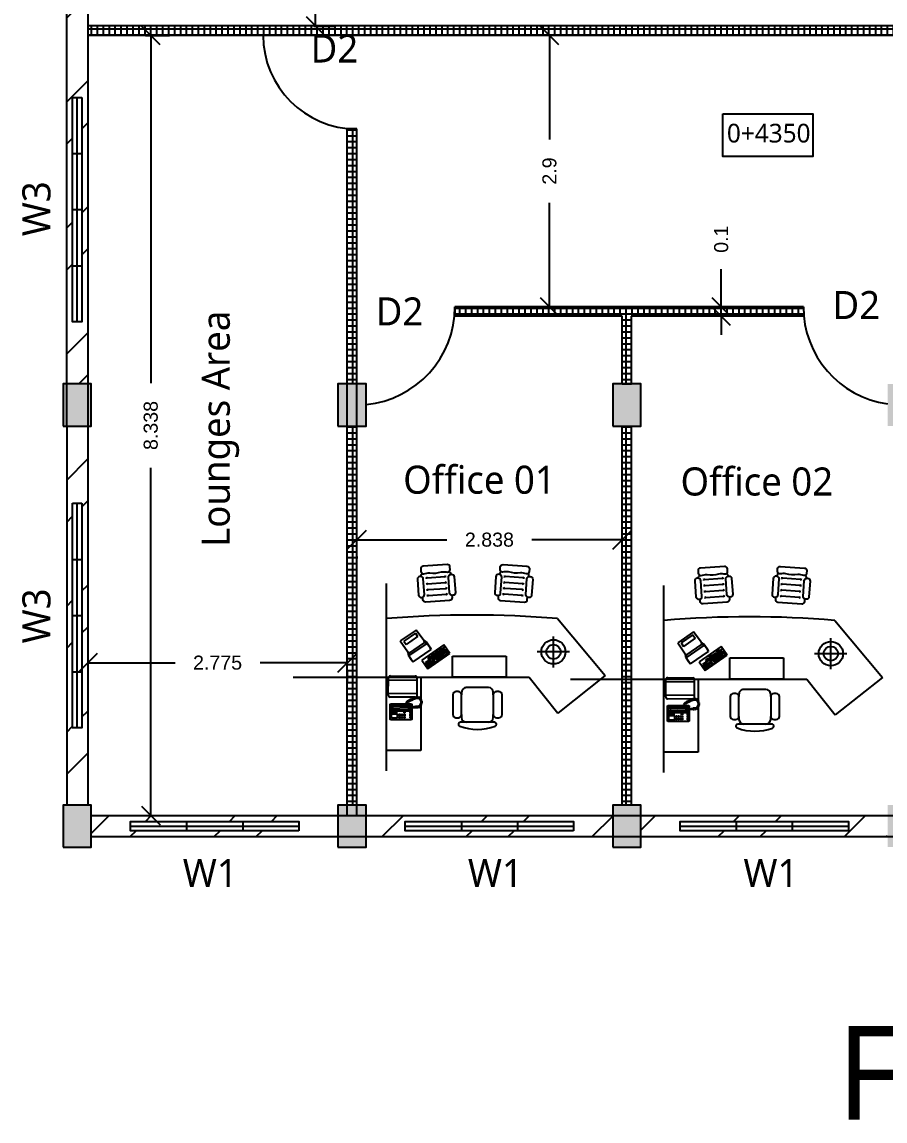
# Model space of a CAD drawing. Header units: millimetres. Extents: x 11907.4 to 11974.8, y 5906.7 to 5924.8.
# Drawn here: x 11907.41 to 11916.64, y 5906.72 to 5918.46 of the extents above; entities that cross this region are included whole.
import ezdxf

# ---------------------------------------------------------------- set-up
doc = ezdxf.new("R2010")
doc.units = ezdxf.units.MM
doc.header["$PDMODE"] = 2
for name, color, linetype in [('Column', 240, 'Continuous'), ('Column hatch', 1, 'Continuous'), ('Doors', 90, 'Continuous'), ('Window', 50, 'Continuous')]:
    doc.layers.add(name, color=color, linetype=linetype)
doc.styles.add('Annotative', font='arial.ttf')
doc.styles.get("Standard").update_dxf_attribs({"font": 'arial.ttf'})
doc.dimstyles.new('Dim 2', dxfattribs={"dimtxt": 0.15, "dimasz": 0.2, "dimexe": 0.2, "dimexo": 0.2, "dimgap": 0.2, "dimtad": 0, "dimdec": 3, "dimdsep": 46, "dimtxsty": 'Annotative', "dimblk": 'OBLIQUE', "dimcen": 1, "dimadec": 0, "dimazin": 0, "dimtfac": 1, "dimtdec": 3, "dimtmove": 0, "dimatfit": 3, "dimfxl": 1, "dimarcsym": 0})

# ---------------------------------------------------------------- blocks, each defined once
blk = doc.blocks.new('A$C171345A8')
for p, q in [((3772, 2304), (3772, 3804)), ((3772, 3804), (4472, 3804)), ((4472, 3804), (4472, 1105)), ((2248, 3226), (2384, 3226)), ((2384, 3226), (2841, 3226)), ((2841, 3226), (2937, 3226)), ((2937, 3226), (2962, 3226)), ((0, 2272), (970, 3040)), ((1551, 2304), (970, 3040)), ((2110, 3068), (2110, 2664)), ((2224, 3132), (2174, 3132)), ((2288, 3130), (2288, 3068)), ((2288, 2664), (2288, 3068)), ((2937, 3068), (2937, 3130)), ((2937, 3068), (2937, 2664)), ((3052, 3132), (3002, 3132)), ((3116, 2664), (3116, 3068)), ((2174, 2599), (2224, 2599)), ((2288, 2664), (2288, 2613)), ((2384, 2517), (2841, 2517)), ((2937, 2613), (2937, 2664)), ((3002, 2599), (3052, 2599)), ((3844, 2674), (3844, 2321)), ((4437, 2670), (4434, 2317)), ((973, 1105), (0, 2272)), ((4472, 2304), (1551, 2304)), ((2023, 2304), (3125, 2304)), ((2023, 1870), (2023, 2304)), ((3125, 2304), (3125, 1870)), ((1055, 2105), (1055, 1471)), ((3125, 1870), (2023, 1870)), ((1391, 1781), (731, 1781)), ((1592, 716), (1589, 667)), ((3730, 716), (3733, 667)), ((1697, 512), (2060, 487)), ((1706, 634), (2069, 608)), ((3616, 634), (3253, 608)), ((3625, 512), (3262, 487)), ((1680, 269), (2043, 243)), ((1689, 390), (2052, 365)), ((3634, 390), (3270, 365)), ((3642, 269), (3279, 243))]:
    blk.add_line(p, q)
at = {"linetype": 'ByBlock'}
for p, q in [((3954, 3169), (3961, 3175)), ((3954, 2933), (3954, 3169)), ((3961, 3175), (4395, 3175)), ((4395, 3175), (4401, 3169)), ((4401, 3169), (4401, 2854)), ((3829, 2925), (3827, 2905)), ((3847, 2927), (3829, 2925)), ((3857, 2909), (3847, 2927)), ((3861, 2927), (3857, 2909)), ((3876, 2926), (3861, 2927)), ((3883, 2919), (3876, 2926)), ((3933, 2928), (3903, 2920)), ((3965, 2936), (3933, 2928)), ((3947, 2920), (3967, 2925)), ((3992, 2936), (3965, 2936)), ((3967, 2925), (3992, 2927)), ((3995, 3137), (3976, 3137)), ((3976, 3137), (3976, 3106)), ((3976, 3106), (3995, 3106)), ((3995, 3093), (3976, 3093)), ((3976, 3093), (3976, 3062)), ((3976, 3062), (3995, 3062)), ((3995, 3049), (3976, 3049)), ((3976, 3049), (3976, 3018)), ((3976, 3018), (3995, 3018)), ((3980, 2980), (3995, 2996)), ((3980, 2936), (3980, 2980)), ((3980, 2889), (3980, 2926)), ((3983, 2971), (3989, 2983)), ((3983, 2971), (3983, 2936)), ((4024, 2955), (3983, 2971)), ((3983, 2926), (3983, 2895)), ((3989, 2983), (4002, 2986)), ((3992, 2927), (3992, 2936)), ((3995, 3106), (3995, 3137)), ((3995, 3062), (3995, 3093)), ((3995, 3018), (3995, 3049)), ((3995, 2996), (4376, 2996)), ((4002, 2986), (4030, 2958)), ((4002, 2986), (4086, 2986)), ((4030, 2958), (4024, 2955)), ((4024, 2911), (4024, 2955)), ((4200, 2958), (4030, 2958)), ((4086, 2986), (4102, 2980)), ((4096, 3122), (4096, 3140)), ((4096, 3140), (4115, 3140)), ((4115, 3122), (4096, 3122)), ((4096, 3109), (4115, 3109)), ((4096, 3090), (4096, 3109)), ((4115, 3090), (4096, 3090)), ((4096, 3059), (4096, 3078)), ((4096, 3078), (4115, 3078)), ((4115, 3059), (4096, 3059)), ((4096, 3015), (4096, 3040)), ((4096, 3040), (4115, 3040)), ((4115, 3015), (4096, 3015)), ((4102, 2980), (4118, 2971)), ((4115, 3140), (4115, 3122)), ((4115, 3109), (4115, 3090)), ((4115, 3078), (4115, 3059)), ((4115, 3040), (4115, 3015)), ((4118, 2971), (4140, 2967)), ((4131, 3122), (4131, 3140)), ((4131, 3140), (4149, 3140)), ((4149, 3122), (4131, 3122)), ((4131, 3109), (4149, 3109)), ((4131, 3090), (4131, 3109)), ((4149, 3090), (4131, 3090)), ((4131, 3078), (4149, 3078)), ((4131, 3059), (4131, 3078)), ((4149, 3059), (4131, 3059)), ((4140, 2967), (4200, 2967)), ((4149, 3140), (4149, 3122)), ((4149, 3109), (4149, 3090)), ((4149, 3078), (4149, 3059)), ((4165, 3122), (4165, 3140)), ((4165, 3140), (4184, 3140)), ((4184, 3122), (4165, 3122)), ((4165, 3090), (4165, 3109)), ((4165, 3109), (4184, 3109)), ((4184, 3090), (4165, 3090)), ((4165, 3059), (4165, 3078)), ((4165, 3078), (4184, 3078)), ((4184, 3059), (4165, 3059)), ((4184, 3140), (4184, 3122)), ((4184, 3109), (4184, 3090)), ((4184, 3078), (4184, 3059)), ((4200, 3122), (4200, 3140)), ((4200, 3140), (4219, 3140)), ((4219, 3122), (4200, 3122)), ((4200, 3109), (4219, 3109)), ((4200, 3090), (4200, 3109)), ((4219, 3090), (4200, 3090)), ((4200, 3059), (4200, 3078)), ((4200, 3078), (4219, 3078)), ((4219, 3059), (4200, 3059)), ((4231, 2967), (4200, 2967)), ((4200, 2958), (4341, 2958)), ((4219, 3140), (4219, 3122)), ((4219, 3109), (4219, 3090)), ((4219, 3078), (4219, 3059)), ((4253, 2971), (4231, 2967)), ((4269, 2980), (4253, 2971)), ((4256, 3052), (4256, 3144)), ((4256, 3144), (4373, 3144)), ((4373, 3052), (4256, 3052)), ((4272, 3043), (4263, 3043)), ((4263, 3043), (4263, 3018)), ((4263, 3018), (4272, 3018)), ((4285, 2986), (4269, 2980)), ((4272, 3018), (4272, 3043)), ((4291, 3043), (4282, 3043)), ((4282, 3043), (4282, 3018)), ((4282, 3018), (4291, 3018)), ((4370, 2986), (4285, 2986)), ((4291, 3018), (4291, 3043)), ((4300, 3043), (4300, 3018)), ((4310, 3043), (4300, 3043)), ((4300, 3018), (4310, 3018)), ((4310, 3018), (4310, 3043)), ((4329, 3043), (4319, 3043)), ((4319, 3043), (4319, 3018)), ((4319, 3018), (4329, 3018)), ((4329, 3018), (4329, 3043)), ((4348, 3043), (4338, 3043)), ((4338, 3043), (4338, 3018)), ((4338, 3018), (4348, 3018)), ((4370, 2986), (4341, 2958)), ((4341, 2958), (4348, 2955)), ((4348, 3018), (4348, 3043)), ((4348, 2955), (4388, 2971)), ((4348, 2911), (4348, 2955)), ((4366, 3043), (4357, 3043)), ((4357, 3043), (4357, 3018)), ((4357, 3018), (4366, 3018)), ((4366, 3018), (4366, 3043)), ((4382, 2983), (4370, 2986)), ((4373, 3144), (4373, 3052)), ((4376, 2996), (4392, 2983)), ((4388, 2971), (4382, 2983)), ((4388, 2971), (4388, 2895)), ((4392, 2983), (4392, 2889)), ((3764, 2813), (3744, 2806)), ((3744, 2806), (3747, 2794)), ((3747, 2828), (3746, 2817)), ((3746, 2817), (3764, 2813)), ((3751, 2857), (3747, 2844)), ((3747, 2844), (3764, 2836)), ((3764, 2836), (3747, 2828)), ((3747, 2794), (3764, 2793)), ((3772, 2855), (3751, 2857)), ((3764, 2793), (3752, 2778)), ((3752, 2778), (3757, 2768)), ((3757, 2768), (3776, 2770)), ((3767, 2883), (3759, 2871)), ((3759, 2871), (3772, 2855)), ((3776, 2770), (3759, 2757)), ((3759, 2757), (3768, 2746)), ((3784, 2880), (3767, 2883)), ((3768, 2746), (3785, 2754)), ((3770, 2803), (3773, 2841)), ((3786, 2766), (3770, 2803)), ((3785, 2904), (3773, 2895)), ((3773, 2895), (3784, 2880)), ((3773, 2841), (3791, 2875)), ((3785, 2754), (3778, 2736)), ((3778, 2736), (3785, 2728)), ((3803, 2895), (3785, 2904)), ((3785, 2728), (3803, 2737)), ((3813, 2738), (3786, 2766)), ((3791, 2875), (3822, 2899)), ((3803, 2737), (3797, 2718)), ((3797, 2718), (3810, 2713)), ((3813, 2923), (3799, 2915)), ((3799, 2915), (3803, 2895)), ((3810, 2713), (3827, 2729)), ((3827, 2905), (3813, 2923)), ((3861, 2729), (3813, 2738)), ((3822, 2899), (3862, 2902)), ((3827, 2729), (3826, 2709)), ((3826, 2709), (3839, 2706)), ((3839, 2706), (3848, 2723)), ((3848, 2723), (3854, 2703)), ((3854, 2703), (3870, 2706)), ((3921, 2750), (3861, 2729)), ((3862, 2902), (3876, 2900)), ((3870, 2724), (3883, 2710)), ((3870, 2706), (3870, 2724)), ((3876, 2900), (3885, 2911)), ((3887, 2921), (3883, 2919)), ((3883, 2710), (3897, 2715)), ((3884, 2714), (4397, 2710)), ((3885, 2911), (3901, 2911)), ((3903, 2920), (3887, 2921)), ((3897, 2735), (3904, 2717)), ((3897, 2715), (3897, 2735)), ((3901, 2911), (3917, 2913)), ((3904, 2717), (3923, 2722)), ((3917, 2913), (3947, 2920)), ((3958, 2771), (3921, 2750)), ((3923, 2722), (3921, 2741)), ((3921, 2741), (3940, 2730)), ((3940, 2730), (3950, 2737)), ((3945, 2755), (3962, 2745)), ((3950, 2737), (3945, 2755)), ((3954, 2854), (3954, 2922)), ((3961, 2848), (3954, 2854)), ((3963, 2769), (3958, 2771)), ((4395, 2848), (3961, 2848)), ((3962, 2745), (3975, 2752)), ((3964, 2773), (3963, 2769)), ((3990, 2787), (3964, 2773)), ((3969, 2769), (3984, 2758)), ((3975, 2752), (3969, 2769)), ((3998, 2873), (3980, 2889)), ((4024, 2911), (3983, 2895)), ((3983, 2895), (3989, 2882)), ((3984, 2758), (3998, 2764)), ((3989, 2882), (4002, 2879)), ((4025, 2807), (3990, 2787)), ((3990, 2781), (4005, 2768)), ((3998, 2764), (3990, 2781)), ((4376, 2873), (3998, 2873)), ((4002, 2879), (4030, 2908)), ((4002, 2879), (4086, 2879)), ((4005, 2768), (4015, 2773)), ((4015, 2773), (4010, 2792)), ((4010, 2792), (4028, 2781)), ((4030, 2908), (4024, 2911)), ((4044, 2818), (4025, 2807)), ((4028, 2781), (4038, 2787)), ((4200, 2908), (4030, 2908)), ((4038, 2787), (4033, 2803)), ((4033, 2803), (4049, 2793)), ((4050, 2811), (4044, 2818)), ((4049, 2793), (4056, 2795)), ((4054, 2821), (4050, 2817)), ((4050, 2817), (4050, 2811)), ((4060, 2829), (4054, 2821)), ((4056, 2795), (4058, 2802)), ((4058, 2802), (4059, 2814)), ((4059, 2814), (4071, 2823)), ((4065, 2836), (4060, 2829)), ((4068, 2848), (4065, 2836)), ((4071, 2823), (4075, 2830)), ((4075, 2830), (4077, 2848)), ((4086, 2879), (4102, 2886)), ((4102, 2886), (4118, 2895)), ((4118, 2895), (4140, 2898)), ((4140, 2898), (4200, 2898)), ((4200, 2908), (4341, 2908)), ((4231, 2898), (4200, 2898)), ((4253, 2895), (4231, 2898)), ((4269, 2886), (4253, 2895)), ((4285, 2879), (4269, 2886)), ((4370, 2879), (4285, 2879)), ((4341, 2908), (4348, 2911)), ((4370, 2879), (4341, 2908)), ((4348, 2911), (4388, 2895)), ((4382, 2882), (4370, 2879)), ((4392, 2889), (4376, 2873)), ((4388, 2895), (4382, 2882)), ((4401, 2854), (4395, 2848)), ((4436, 2629), (3852, 2634)), ((4435, 2357), (3850, 2362)), ((4394, 2277), (3884, 2281)), ((3631, 2132), (3178, 1819)), ((3537, 2045), (3480, 2006)), ((3533, 2012), (3551, 2024)), ((3551, 2024), (3537, 2045)), ((3619, 2098), (3548, 2048)), ((3548, 2048), (3609, 1959)), ((3561, 2036), (3594, 2058)), ((3570, 2016), (3621, 2051)), ((3594, 2058), (3583, 2073)), ((3588, 1997), (3635, 2030)), ((3601, 2085), (3624, 2053)), ((3681, 2008), (3619, 2098)), ((3624, 2053), (3639, 2063)), ((3624, 2053), (3651, 2014)), ((3754, 1953), (3631, 2132)), ((3651, 2014), (3665, 2024)), ((3178, 1819), (3301, 1641)), ((3209, 1819), (3236, 1837)), ((3273, 1727), (3209, 1819)), ((3236, 1837), (3248, 1820)), ((3248, 1820), (3263, 1830)), ((3250, 1848), (3426, 1969)), ((3263, 1830), (3250, 1848)), ((3272, 1810), (3260, 1828)), ((3263, 1804), (3272, 1810)), ((3276, 1786), (3263, 1804)), ((3538, 1910), (3273, 1727)), ((3277, 1866), (3290, 1848)), ((3278, 1814), (3451, 1933)), ((3282, 1790), (3466, 1917)), ((3285, 1766), (3488, 1906)), ((3290, 1848), (3415, 1935)), ((3301, 1641), (3754, 1953)), ((3466, 1842), (3394, 1793)), ((3415, 1935), (3402, 1953)), ((3410, 1769), (3482, 1818)), ((3426, 1969), (3439, 1951)), ((3439, 1951), (3460, 1966)), ((3444, 1950), (3456, 1932)), ((3447, 1983), (3474, 2002)), ((3460, 1966), (3447, 1983)), ((3456, 1932), (3465, 1939)), ((3465, 1939), (3475, 1924)), ((3482, 1818), (3466, 1842)), ((3546, 1898), (3471, 1846)), ((3471, 1846), (3488, 1822)), ((3474, 2002), (3538, 1910)), ((3475, 1924), (3487, 1932)), ((3480, 2006), (3494, 1985)), ((3487, 1932), (3500, 1914)), ((3488, 1822), (3562, 1874)), ((3494, 1985), (3512, 1998)), ((3500, 1914), (3494, 1910)), ((3494, 1910), (3506, 1892)), ((3512, 1998), (3525, 1980)), ((3574, 1992), (3517, 1952)), ((3517, 1952), (3544, 1914)), ((3525, 1980), (3545, 1994)), ((3545, 1994), (3533, 2012)), ((3544, 1914), (3600, 1953)), ((3562, 1874), (3546, 1898)), ((3609, 1941), (3552, 1902)), ((3552, 1902), (3568, 1878)), ((3926, 1991), (3559, 1738)), ((3568, 1878), (3625, 1917)), ((3600, 1953), (3574, 1992)), ((3597, 1977), (3648, 2012)), ((3609, 1959), (3681, 2008)), ((3625, 1917), (3609, 1941)), ((4015, 1868), (3643, 1611)), ((4016, 1816), (3691, 1591)), ((3967, 1944), (3926, 1991)), ((3962, 1945), (3926, 1991)), ((4015, 1868), (3962, 1945)), ((4033, 1849), (3967, 1944)), ((4016, 1816), (4015, 1868)), ((4037, 1786), (4016, 1816)), ((4037, 1786), (4033, 1849)), ((3270, 1782), (3276, 1786)), ((3284, 1761), (3270, 1782)), ((3278, 1757), (3284, 1761)), ((3288, 1742), (3278, 1757)), ((3302, 1729), (3281, 1715)), ((3281, 1715), (3297, 1691)), ((3297, 1691), (3318, 1705)), ((3318, 1705), (3302, 1729)), ((3385, 1787), (3314, 1737)), ((3314, 1737), (3330, 1713)), ((3330, 1713), (3401, 1763)), ((3401, 1763), (3385, 1787)), ((3394, 1793), (3410, 1769)), ((3559, 1738), (3586, 1686)), ((3589, 1688), (3559, 1738)), ((3586, 1686), (3654, 1588)), ((3643, 1611), (3589, 1688)), ((3691, 1591), (3643, 1611)), ((3654, 1588), (3713, 1553)), ((3712, 1562), (3691, 1591)), ((3836, 1471), (4074, 1636)), ((4191, 1562), (4037, 1786)), ((4122, 1567), (4074, 1636)), ((3713, 1553), (3869, 1339)), ((3883, 1403), (3836, 1471)), ((3869, 1339), (4191, 1562)), ((3883, 1403), (4122, 1567))]:
    blk.add_line(p, q, dxfattribs=at)
for points in [[(2188, 628), (2191, 673, 0.414214), (2140, 732), (1651, 766, 0.414214), (1592, 716)], [(3134, 628), (3131, 673, -0.414214), (3182, 732), (3672, 766, -0.414214), (3730, 716)], [(1559, 244), (1558, 226, 0.236068), (1577, 181)], [(3763, 244), (3764, 226, -0.236068), (3746, 181)], [(2147, 51, -0.414214), (2089, 0), (1599, 34, -0.414214), (1548, 93), (1552, 139, -0.414214), (1610, 189)], [(1610, 189, 0.055299), (1732, 166, -0.118462), (1976, 149, 0.055299), (2100, 155, -0.414214), (2150, 97), (2147, 51, -0.414214)], [(2132, 142, 0.236068), (2157, 184), (2158, 199)], [(3190, 142, -0.236068), (3166, 184), (3165, 199)], [(3712, 189, -0.055299), (3590, 166, 0.118462), (3347, 149, -0.055299), (3222, 155, 0.414214), (3172, 97), (3175, 51, 0.414214)], [(3175, 51, 0.414214), (3233, 0), (3723, 34, 0.414214), (3774, 93), (3770, 139, 0.414214), (3712, 189)]]:
    blk.add_lwpolyline(points, format="xyb")
for points in [[(1602, 293, -0.414214), (1543, 243), (1532, 243, -0.414214), (1482, 302), (1504, 623, -0.414214), (1562, 673), (1574, 673, -0.414214), (1624, 614)], [(2115, 257, 0.414214), (2166, 199), (2177, 198, 0.414214), (2235, 249), (2258, 570, 0.414214), (2207, 628), (2196, 629, 0.414214), (2138, 578)], [(3207, 257, -0.414214), (3156, 199), (3145, 198, -0.414214), (3087, 249), (3064, 570, -0.414214), (3115, 628), (3126, 629, -0.414214), (3184, 578)], [(3720, 293, 0.414214), (3779, 243), (3790, 243, 0.414214), (3841, 302), (3818, 623, 0.414214), (3760, 673), (3748, 673, 0.414214), (3698, 614)]]:
    blk.add_lwpolyline(points, format="xyb", close=True)
for radius in [248, 148]:
    blk.add_circle((1057, 1785), radius)
for centre, radius, start, end in [((2263, 3267), 42.7, 110.0456, 249.9544), ((2609, 2317), 1054, 69.6389, 110.0456), ((2384, 3130), 96.2, 90, 180), ((2841, 3130), 96.2, 0, 90), ((2962, 3267), 40.3, 270, 69.6389), ((2174, 3068), 64.2, 90, 180), ((2224, 3068), 64.2, 0, 90), ((3002, 3068), 64.2, 90, 180), ((3052, 3068), 64.2, 0, 90), ((3884, 2674), 40, 89.5491, 180), ((4397, 2670), 40, 359.603, 89.5491), ((2174, 2664), 64.2, 180, 270), ((2224, 2664), 64.2, 270, 0), ((2384, 2613), 96.2, 180, 270), ((2841, 2613), 96.2, 270, 0), ((3002, 2664), 64.2, 180, 270), ((3052, 2664), 64.2, 270, 0), ((3884, 2321), 40, 180, 269.5491), ((4394, 2317), 40, 269.5491, 359.603), ((2723, 21731), 20700, 265.151, 274.849), ((1696, 492), 20.7, 85.9751, 175.9751), ((1699, 533), 20.7, 175.9751, 265.9751), ((1704, 613), 20.7, 85.9751, 175.9751), ((1707, 654), 20.7, 175.9751, 265.9751), ((2062, 507), 20.7, 265.9751, 355.9751), ((2059, 466), 20.7, 355.9751, 85.9751), ((2070, 629), 20.7, 265.9751, 355.9751), ((2068, 588), 20.7, 355.9751, 85.9751), ((3252, 629), 20.7, 184.0249, 274.0249), ((3255, 588), 20.7, 94.0249, 184.0249), ((3260, 507), 20.7, 184.0249, 274.0249), ((3263, 466), 20.7, 94.0249, 184.0249), ((3615, 654), 20.7, 274.0249, 4.0249), ((3618, 613), 20.7, 4.0249, 94.0249), ((3623, 533), 20.7, 274.0249, 4.0249), ((3626, 492), 20.7, 4.0249, 94.0249), ((1679, 248), 20.7, 85.9751, 175.9751), ((1681, 289), 20.7, 175.9751, 265.9751), ((1687, 370), 20.7, 85.9751, 175.9751), ((1690, 411), 20.7, 175.9751, 265.9751), ((2045, 264), 20.7, 265.9751, 355.9751), ((2042, 223), 20.7, 355.9751, 85.9751), ((2053, 386), 20.7, 265.9751, 355.9751), ((2050, 344), 20.7, 355.9751, 85.9751), ((3269, 386), 20.7, 184.0249, 274.0249), ((3272, 344), 20.7, 94.0249, 184.0249), ((3277, 264), 20.7, 184.0249, 274.0249), ((3280, 223), 20.7, 94.0249, 184.0249), ((3632, 411), 20.7, 274.0249, 4.0249), ((3635, 370), 20.7, 4.0249, 94.0249), ((3641, 289), 20.7, 274.0249, 4.0249), ((3644, 248), 20.7, 4.0249, 94.0249)]:
    blk.add_arc(centre, radius, start, end)
blk.add_point((4472, 2304), dxfattribs=at)
blk = doc.blocks.new('_Oblique')
at = {"color": 0, "linetype": 'ByBlock', "lineweight": -2}
blk.add_line((-0.5, -0.5), (0.5, 0.5), dxfattribs=at)
blk = doc.blocks.new('*D49')
at = {"color": 0, "lineweight": -2, "transparency": 16777216}
for p, q in [((11908.732, 5918.32), (11908.988, 5918.32)), ((11908.788, 5918.32), (11908.788, 5914.605)), ((11908.788, 5909.983), (11908.788, 5913.698)), ((11908.732, 5909.983), (11908.988, 5909.983))]:
    blk.add_line(p, q, dxfattribs=at)
at = {"layer": 'Defpoints', "color": 0, "transparency": 16777216}
for p in [(11908.532, 5918.32), (11908.788, 5918.32), (11908.532, 5909.983)]:
    blk.add_point(p, dxfattribs=at)
at = {"color": 0, "lineweight": -2, "transparency": 16777216, "xscale": 0.2, "yscale": 0.2, "zscale": 0.2}
for p, rotation in [((11908.788, 5918.32), 90), ((11908.788, 5909.983), 270)]:
    blk.add_blockref('_Oblique', p, dxfattribs=dict(at, rotation=rotation))
at = {"color": 0, "transparency": 16777216, "insert": (11908.788, 5914.151), "char_height": 0.15, "attachment_point": 5, "rotation": 90, "style": 'Annotative'}
blk.add_mtext('8.338', dxfattribs=at)
blk = doc.blocks.new('*D50')
at = {"color": 0, "lineweight": -2, "transparency": 16777216}
for p, q in [((11908.114, 5911.616), (11909.047, 5911.616)), ((11910.889, 5911.616), (11909.956, 5911.616)), ((11908.114, 5911.538), (11908.114, 5911.416)), ((11910.889, 5911.538), (11910.889, 5911.416))]:
    blk.add_line(p, q, dxfattribs=at)
at = {"layer": 'Defpoints', "color": 0, "transparency": 16777216}
for p in [(11908.114, 5911.738), (11910.889, 5911.738), (11910.889, 5911.616)]:
    blk.add_point(p, dxfattribs=at)
at = {"color": 0, "lineweight": -2, "transparency": 16777216, "xscale": 0.2, "yscale": 0.2, "zscale": 0.2, "rotation": 180}
blk.add_blockref('_Oblique', (11908.114, 5911.616), dxfattribs=at)
at = {"color": 0, "lineweight": -2, "transparency": 16777216, "xscale": 0.2, "yscale": 0.2, "zscale": 0.2}
blk.add_blockref('_Oblique', (11910.889, 5911.616), dxfattribs=at)
at = {"color": 0, "transparency": 16777216, "insert": (11909.502, 5911.616), "char_height": 0.15, "attachment_point": 5, "style": 'Annotative'}
blk.add_mtext('2.775', dxfattribs=at)
blk = doc.blocks.new('*D51')
at = {"color": 0, "lineweight": -2, "transparency": 16777216}
for p, q in [((11913.154, 5918.32), (11912.85, 5918.32)), ((11913.05, 5918.32), (11913.05, 5917.208)), ((11913.05, 5915.42), (11913.05, 5916.532)), ((11913.154, 5915.42), (11912.85, 5915.42))]:
    blk.add_line(p, q, dxfattribs=at)
at = {"layer": 'Defpoints', "color": 0, "transparency": 16777216}
for p in [(11913.05, 5918.32), (11913.354, 5918.32), (11913.354, 5915.42)]:
    blk.add_point(p, dxfattribs=at)
at = {"color": 0, "lineweight": -2, "transparency": 16777216, "xscale": 0.2, "yscale": 0.2, "zscale": 0.2}
for p, rotation in [((11913.05, 5918.32), 90), ((11913.05, 5915.42), 270)]:
    blk.add_blockref('_Oblique', p, dxfattribs=dict(at, rotation=rotation))
at = {"color": 0, "transparency": 16777216, "insert": (11913.05, 5916.87), "char_height": 0.15, "attachment_point": 5, "rotation": 90, "style": 'Annotative'}
blk.add_mtext('2.9', dxfattribs=at)
blk = doc.blocks.new('*D52')
at = {"color": 0, "lineweight": -2, "transparency": 16777216}
for p, q in [((11910.531, 5923.758), (11910.75, 5923.758)), ((11910.55, 5923.758), (11910.55, 5921.542)), ((11910.55, 5918.42), (11910.55, 5920.636)), ((11910.531, 5918.42), (11910.75, 5918.42))]:
    blk.add_line(p, q, dxfattribs=at)
at = {"layer": 'Defpoints', "color": 0, "transparency": 16777216}
for p in [(11910.331, 5923.758), (11910.55, 5923.758), (11910.331, 5918.42)]:
    blk.add_point(p, dxfattribs=at)
at = {"color": 0, "lineweight": -2, "transparency": 16777216, "xscale": 0.2, "yscale": 0.2, "zscale": 0.2}
for p, rotation in [((11910.55, 5923.758), 90), ((11910.55, 5918.42), 270)]:
    blk.add_blockref('_Oblique', p, dxfattribs=dict(at, rotation=rotation))
at = {"color": 0, "transparency": 16777216, "insert": (11910.55, 5921.089), "char_height": 0.15, "attachment_point": 5, "rotation": 90, "style": 'Annotative'}
blk.add_mtext('5.338', dxfattribs=at)
blk = doc.blocks.new('*D56')
at = {"color": 0, "lineweight": -2, "transparency": 16777216}
for p, q in [((11910.989, 5912.93), (11911.953, 5912.93)), ((11913.827, 5912.93), (11912.862, 5912.93)), ((11910.989, 5912.75), (11910.989, 5912.73)), ((11913.827, 5912.75), (11913.827, 5912.73))]:
    blk.add_line(p, q, dxfattribs=at)
at = {"layer": 'Defpoints', "color": 0, "transparency": 16777216}
for p in [(11910.989, 5912.95), (11913.827, 5912.95), (11913.827, 5912.93)]:
    blk.add_point(p, dxfattribs=at)
at = {"color": 0, "lineweight": -2, "transparency": 16777216, "xscale": 0.2, "yscale": 0.2, "zscale": 0.2, "rotation": 180}
blk.add_blockref('_Oblique', (11910.989, 5912.93), dxfattribs=at)
at = {"color": 0, "lineweight": -2, "transparency": 16777216, "xscale": 0.2, "yscale": 0.2, "zscale": 0.2}
blk.add_blockref('_Oblique', (11913.827, 5912.93), dxfattribs=at)
at = {"color": 0, "transparency": 16777216, "insert": (11912.408, 5912.93), "char_height": 0.15, "attachment_point": 5, "style": 'Annotative'}
blk.add_mtext('2.838', dxfattribs=at)
blk = doc.blocks.new('*D57')
at = {"color": 0, "lineweight": -2, "transparency": 16777216}
for p, q in [((11914.886, 5915.42), (11914.886, 5915.82)), ((11914.687, 5915.42), (11914.686, 5915.42)), ((11914.886, 5915.32), (11914.886, 5915.42)), ((11914.687, 5915.32), (11914.686, 5915.32)), ((11914.886, 5915.32), (11914.886, 5915.12))]:
    blk.add_line(p, q, dxfattribs=at)
at = {"layer": 'Defpoints', "color": 0, "transparency": 16777216}
for p in [(11914.886, 5915.42), (11914.887, 5915.42), (11914.887, 5915.32)]:
    blk.add_point(p, dxfattribs=at)
at = {"color": 0, "lineweight": -2, "transparency": 16777216, "xscale": 0.2, "yscale": 0.2, "zscale": 0.2}
for p, rotation in [((11914.886, 5915.42), 270), ((11914.886, 5915.32), 90)]:
    blk.add_blockref('_Oblique', p, dxfattribs=dict(at, rotation=rotation))
at = {"color": 0, "transparency": 16777216, "insert": (11914.886, 5916.142), "char_height": 0.15, "attachment_point": 5, "rotation": 90, "style": 'Annotative'}
blk.add_mtext('0.1', dxfattribs=at)

msp = doc.modelspace()

# ---------------------------------------------------------------- hatches: boundary and pattern name
h = msp.add_hatch()
h.set_pattern_fill('NET', color=256, scale=0.02)
h.paths.add_polyline_path([(11927.4891, 5918.3252, -0.0250471), (11927.3891, 5918.3202), (11927.3891, 5916.3202), (11931.3891, 5916.3202), (11931.3891, 5916.4202), (11927.4891, 5916.4202)])
h.paths.add_polyline_path([(11928.4141, 5919.4202), (11925.7766, 5919.4202), (11925.7766, 5919.3202), (11928.4141, 5919.3202)])
h.paths.add_polyline_path([(11931.3516, 5919.4202), (11928.7141, 5919.4202), (11928.7141, 5919.3202), (11931.3516, 5919.3202)])
h.paths.add_polyline_path([(11925.4766, 5919.4202), (11923.8843, 5919.4202, -0.0238502), (11923.8891, 5919.3202), (11925.4766, 5919.3202)])
h.paths.add_polyline_path([(11928.4516, 5913.2389), (11927.1391, 5913.2389), (11927.1391, 5913.1389), (11928.4516, 5913.1389)])
h.paths.add_polyline_path([(11927.1391, 5913.2389), (11927.0391, 5913.2389), (11927.0391, 5913.1389), (11927.1391, 5913.1389)])
h.paths.add_polyline_path([(11927.1391, 5913.5144, -0.0334454), (11927.0391, 5913.5077), (11927.0391, 5913.2389), (11927.1391, 5913.2389)])
h.paths.add_polyline_path([(11928.4516, 5912.1702), (11927.1391, 5912.1702), (11927.1391, 5912.0702), (11928.4516, 5912.0702)])
h.paths.add_polyline_path([(11927.1391, 5912.1702), (11927.0391, 5912.1702), (11927.0391, 5912.0702), (11927.1391, 5912.0702)])
h.paths.add_polyline_path([(11927.1391, 5912.3956, -0.0334454), (11927.0391, 5912.3889), (11927.0391, 5912.1702), (11927.1391, 5912.1702)])
h.paths.add_polyline_path([(11927.1391, 5911.3269, -0.0334454), (11927.0391, 5911.3202), (11927.0391, 5911.1014), (11927.1391, 5911.1014)])
h.paths.add_polyline_path([(11927.1391, 5911.1014), (11927.0391, 5911.1014), (11927.0391, 5911.0014), (11927.1391, 5911.0014)])
h.paths.add_polyline_path([(11928.4516, 5911.1014), (11927.1391, 5911.1014), (11927.1391, 5911.0014), (11928.4516, 5911.0014)])
h.paths.add_polyline_path([(11927.1391, 5910.2581, -0.0334454), (11927.0391, 5910.2514), (11927.0391, 5909.9827), (11927.1391, 5909.9827)])
h.paths.add_polyline_path([(11930.0766, 5910.2581, -0.0334454), (11929.9766, 5910.2514), (11929.9766, 5909.9827), (11930.0766, 5909.9827)])
h.paths.add_polyline_path([(11931.3891, 5911.1014), (11930.0766, 5911.1014), (11930.0766, 5911.0014), (11931.3891, 5911.0014)])
h.paths.add_polyline_path([(11930.0766, 5911.1014), (11929.9766, 5911.1014), (11929.9766, 5911.0014), (11930.0766, 5911.0014)])
h.paths.add_polyline_path([(11930.0766, 5911.3269, -0.0334454), (11929.9766, 5911.3202), (11929.9766, 5911.1014), (11930.0766, 5911.1014)])
h.paths.add_polyline_path([(11931.3891, 5912.1702), (11930.0766, 5912.1702), (11930.0766, 5912.0702), (11931.3891, 5912.0702)])
h.paths.add_polyline_path([(11930.0766, 5912.1702), (11929.9766, 5912.1702), (11929.9766, 5912.0702), (11930.0766, 5912.0702)])
h.paths.add_polyline_path([(11930.0766, 5912.3956, -0.0334454), (11929.9766, 5912.3889), (11929.9766, 5912.1702), (11930.0766, 5912.1702)])
h.paths.add_polyline_path([(11931.3891, 5913.2389), (11930.0766, 5913.2389), (11930.0766, 5913.1389), (11931.3891, 5913.1389)])
h.paths.add_polyline_path([(11930.0766, 5913.2389), (11929.9766, 5913.2389), (11929.9766, 5913.1389), (11930.0766, 5913.1389)])
h.paths.add_polyline_path([(11930.0766, 5913.5144, -0.0334454), (11929.9766, 5913.5077), (11929.9766, 5913.2389), (11930.0766, 5913.2389)])
h.paths.add_polyline_path([(11916.8641, 5914.1452), (11916.7641, 5914.1452), (11916.7641, 5910.0952), (11916.8641, 5910.0952)])
h.paths.add_polyline_path([(11913.9266, 5914.1452), (11913.8266, 5914.1452), (11913.8266, 5910.0952), (11913.9266, 5910.0952)])
h.paths.add_polyline_path([(11910.989, 5914.1452), (11910.889, 5914.1452), (11910.889, 5910.0952), (11910.989, 5910.0952)])
h.paths.add_polyline_path([(11910.989, 5917.3202), (11910.889, 5917.3202), (11910.889, 5914.5952), (11910.989, 5914.5952)])
h.paths.add_polyline_path([(11915.764, 5915.4202), (11912.1391, 5915.4202), (11912.039, 5915.4202), (11912.039, 5915.3202), (11912.1343, 5915.3202), (11913.8266, 5915.3202), (11913.8266, 5914.5952), (11913.9266, 5914.5952), (11913.9266, 5915.3202), (11915.7687, 5915.3202, -0.0238501)])
h.paths.add_polyline_path([(11916.8641, 5915.3202), (11918.5564, 5915.3202, -0.0238502), (11918.5516, 5915.4202), (11916.7641, 5915.4202), (11916.7641, 5914.5952), (11916.8641, 5914.5952)])
h.paths.add_polyline_path([(11918.6441, 5918.4202), (11908.1141, 5918.4202), (11908.1141, 5918.3202), (11918.6391, 5918.3202, -0.0250471)])
h = msp.add_hatch()
h.set_pattern_fill('ANSI32', color=256, scale=0.1)
h.paths.add_polyline_path([(11908.1141, 5919.1452), (11907.8891, 5919.1452), (11907.8891, 5914.5952), (11908.1141, 5914.5952)])
h.paths.add_polyline_path([(11908.0516, 5917.6577), (11908.0516, 5917.0577), (11908.0516, 5915.2577), (11907.9516, 5915.2577), (11907.9516, 5917.0577), (11907.9516, 5917.6577)], flags=16)
h.paths.add_polyline_path([(11908.1141, 5914.1452), (11907.8891, 5914.1452), (11907.8891, 5910.0952), (11908.1141, 5910.0952)])
h.paths.add_polyline_path([(11907.9516, 5913.3202), (11908.0516, 5913.3202), (11908.0516, 5912.7202), (11908.0516, 5910.9202), (11907.9516, 5910.9202), (11907.9516, 5912.7202)], flags=16)
h.paths.add_polyline_path([(11910.7891, 5909.9827), (11908.1516, 5909.9827), (11908.1516, 5909.7577), (11910.7891, 5909.7577)])
h.paths.add_polyline_path([(11908.5704, 5909.9202), (11910.3704, 5909.9202), (11910.3704, 5909.8202), (11908.5704, 5909.8202)], flags=16)
h.paths.add_polyline_path([(11913.7266, 5909.9827), (11911.0891, 5909.9827), (11911.0891, 5909.7577), (11913.7266, 5909.7577)])
h.paths.add_polyline_path([(11911.5079, 5909.9202), (11913.3079, 5909.9202), (11913.3079, 5909.8202), (11911.5079, 5909.8202)], flags=16)
h.paths.add_polyline_path([(11916.6641, 5909.9827), (11914.0266, 5909.9827), (11914.0266, 5909.7577), (11916.6641, 5909.7577)])
h.paths.add_polyline_path([(11914.4454, 5909.9202), (11916.2454, 5909.9202), (11916.2454, 5909.8202), (11914.4454, 5909.8202)], flags=16)
h.paths.add_polyline_path([(11919.6016, 5909.9827), (11916.9641, 5909.9827), (11916.9641, 5909.7577), (11919.6016, 5909.7577)])
h.paths.add_polyline_path([(11917.3829, 5909.9202), (11919.1829, 5909.9202), (11919.1829, 5909.8202), (11917.3829, 5909.8202)], flags=16)
h.paths.add_polyline_path([(11922.5391, 5909.9827), (11919.9016, 5909.9827), (11919.9016, 5909.7577), (11922.5391, 5909.7577)])
at = {"layer": 'Column'}
h = msp.add_hatch(color=256, dxfattribs=at)
h.dxf.hatch_style = 1
h.paths.add_polyline_path([(11908.1516, 5914.5952), (11907.8516, 5914.5952), (11907.8516, 5914.1452), (11908.1516, 5914.1452)])
h.paths.add_polyline_path([(11911.0891, 5914.5952), (11910.7891, 5914.5952), (11910.7891, 5914.3702), (11911.0891, 5914.3702)])
h.paths.add_polyline_path([(11911.0891, 5914.3702), (11910.7891, 5914.3702), (11910.7891, 5914.1452), (11911.0891, 5914.1452)])
h.paths.add_polyline_path([(11914.0266, 5914.5952), (11913.7266, 5914.5952), (11913.7266, 5914.3702), (11914.0266, 5914.3702)])
h.paths.add_polyline_path([(11914.0266, 5914.3702), (11913.7266, 5914.3702), (11913.7266, 5914.1452), (11914.0266, 5914.1452)])
h.paths.add_polyline_path([(11916.9641, 5914.5952), (11916.6641, 5914.5952), (11916.6641, 5914.3702), (11916.9641, 5914.3702)])
h.paths.add_polyline_path([(11916.9641, 5914.3702), (11916.6641, 5914.3702), (11916.6641, 5914.1452), (11916.9641, 5914.1452)])
h.paths.add_polyline_path([(11919.9016, 5914.5952), (11919.6016, 5914.5952), (11919.6016, 5914.3702), (11919.9016, 5914.3702)])
h.paths.add_polyline_path([(11919.9016, 5914.3702), (11919.6016, 5914.3702), (11919.6016, 5914.1452), (11919.9016, 5914.1452)])
h.paths.add_polyline_path([(11922.8391, 5914.5952), (11922.5391, 5914.5952), (11922.5391, 5914.3702), (11922.8391, 5914.3702)])
h.paths.add_polyline_path([(11922.8391, 5914.3702), (11922.5391, 5914.3702), (11922.5391, 5914.1452), (11922.8391, 5914.1452)])
h.paths.add_polyline_path([(11925.7766, 5914.5952), (11925.4766, 5914.5952), (11925.4766, 5914.3702), (11925.7766, 5914.3702)])
h.paths.add_polyline_path([(11925.7766, 5914.3702), (11925.4766, 5914.3702), (11925.4766, 5914.1452), (11925.7766, 5914.1452)])
h.paths.add_polyline_path([(11928.7141, 5914.5952), (11928.4141, 5914.5952), (11928.4141, 5914.3702), (11928.7141, 5914.3702)])
h.paths.add_polyline_path([(11928.7141, 5914.3702), (11928.4141, 5914.3702), (11928.4141, 5914.1452), (11928.7141, 5914.1452)])
h.paths.add_polyline_path([(11931.6516, 5914.5952), (11931.3516, 5914.5952), (11931.3516, 5914.1452), (11931.6516, 5914.1452)])
h.paths.add_polyline_path([(11931.6516, 5910.0952), (11931.3516, 5910.0952), (11931.3516, 5909.6452), (11931.6516, 5909.6452)])
h.paths.add_polyline_path([(11928.7141, 5909.8702), (11928.4141, 5909.8702), (11928.4141, 5909.6452), (11928.7141, 5909.6452)])
h.paths.add_polyline_path([(11928.7141, 5910.0952), (11928.4141, 5910.0952), (11928.4141, 5909.8702), (11928.7141, 5909.8702)])
h.paths.add_polyline_path([(11925.7766, 5909.8702), (11925.4766, 5909.8702), (11925.4766, 5909.6452), (11925.7766, 5909.6452)])
h.paths.add_polyline_path([(11925.7766, 5910.0952), (11925.4766, 5910.0952), (11925.4766, 5909.8702), (11925.7766, 5909.8702)])
h.paths.add_polyline_path([(11922.8391, 5909.8702), (11922.5391, 5909.8702), (11922.5391, 5909.6452), (11922.8391, 5909.6452)])
h.paths.add_polyline_path([(11922.8391, 5910.0952), (11922.5391, 5910.0952), (11922.5391, 5909.8702), (11922.8391, 5909.8702)])
h.paths.add_polyline_path([(11919.9016, 5909.8702), (11919.6016, 5909.8702), (11919.6016, 5909.6452), (11919.9016, 5909.6452)])
h.paths.add_polyline_path([(11919.9016, 5910.0952), (11919.6016, 5910.0952), (11919.6016, 5909.8702), (11919.9016, 5909.8702)])
h.paths.add_polyline_path([(11916.9641, 5909.8702), (11916.6641, 5909.8702), (11916.6641, 5909.6452), (11916.9641, 5909.6452)])
h.paths.add_polyline_path([(11916.9641, 5910.0952), (11916.6641, 5910.0952), (11916.6641, 5909.8702), (11916.9641, 5909.8702)])
h.paths.add_polyline_path([(11914.0266, 5910.0952), (11913.7266, 5910.0952), (11913.7266, 5909.8702), (11914.0266, 5909.8702)])
h.paths.add_polyline_path([(11914.0266, 5909.8702), (11913.7266, 5909.8702), (11913.7266, 5909.6452), (11914.0266, 5909.6452)])
h.paths.add_polyline_path([(11911.0891, 5909.8702), (11910.7891, 5909.8702), (11910.7891, 5909.6452), (11911.0891, 5909.6452)])
h.paths.add_polyline_path([(11911.0891, 5910.0952), (11910.7891, 5910.0952), (11910.7891, 5909.8702), (11911.0891, 5909.8702)])
h.paths.add_polyline_path([(11908.1516, 5910.0952), (11907.8516, 5910.0952), (11907.8516, 5909.6452), (11908.1516, 5909.6452)])

# ---------------------------------------------------------------- linework, layer by layer
for p, q in [((11907.8891, 5914.1452), (11907.8891, 5919.5952)), ((11908.1141, 5919.5952), (11908.1141, 5914.1452)), ((11918.6441, 5918.4202), (11908.1141, 5918.4202)), ((11918.6391, 5918.3202), (11908.1141, 5918.3202)), ((11907.9516, 5917.6577), (11908.0516, 5917.6577)), ((11910.889, 5909.9827), (11910.889, 5917.3202)), ((11910.989, 5917.3202), (11910.889, 5917.3202)), ((11910.989, 5909.9827), (11910.989, 5917.3202)), ((11912.1391, 5915.4202), (11912.039, 5915.4202)), ((11912.039, 5915.4202), (11912.039, 5915.3202)), ((11915.764, 5915.4202), (11912.1391, 5915.4202)), ((11915.764, 5915.4202), (11912.1391, 5915.4202)), ((11912.1343, 5915.3202), (11912.039, 5915.3202)), ((11913.8266, 5915.3202), (11912.1343, 5915.3202)), ((11913.8266, 5914.5952), (11913.8266, 5915.3202)), ((11915.7687, 5915.3202), (11913.9266, 5915.3202)), ((11913.9266, 5914.5952), (11913.9266, 5915.3202)), ((11913.8266, 5914.5952), (11913.9266, 5914.5952)), ((11907.8891, 5914.1452), (11907.8891, 5910.0952)), ((11908.1141, 5914.1452), (11908.1141, 5910.0952)), ((11908.1141, 5914.1452), (11908.1141, 5910.0952)), ((11913.8266, 5910.0952), (11913.8266, 5914.1452)), ((11913.8266, 5914.1452), (11913.9266, 5914.1452)), ((11913.9266, 5910.0952), (11913.9266, 5914.1452)), ((11907.9516, 5913.3202), (11908.0516, 5913.3202)), ((11908.1516, 5909.9827), (11931.3516, 5909.9827)), ((11908.1516, 5909.7577), (11931.3516, 5909.7577))]:
    msp.add_line(p, q)
msp.add_lwpolyline([(11914.9031, 5917.4799), (11915.864, 5917.4799), (11915.864, 5917.0241), (11914.9031, 5917.0241)], close=True)
for centre, radius, start, end in [((11910.989, 5918.3202), 1, 180, 270), ((11910.989, 5915.4202), 1.05, 275.47366, 0), ((11916.814, 5915.4201), 1.05, 180, 261.79548)]:
    msp.add_arc(centre, radius, start, end)
at = {"layer": 'Column hatch'}
for points in [[(11907.8516, 5914.1452), (11908.1516, 5914.1452), (11908.1516, 5914.5952), (11907.8516, 5914.5952)], [(11910.7891, 5914.1452), (11911.0891, 5914.1452), (11911.0891, 5914.5952), (11910.7891, 5914.5952)], [(11913.7266, 5914.1452), (11914.0266, 5914.1452), (11914.0266, 5914.5952), (11913.7266, 5914.5952)], [(11907.8516, 5909.6452), (11908.1516, 5909.6452), (11908.1516, 5910.0952), (11907.8516, 5910.0952)], [(11910.7891, 5909.6452), (11911.0891, 5909.6452), (11911.0891, 5910.0952), (11910.7891, 5910.0952)], [(11913.7266, 5909.6452), (11914.0266, 5909.6452), (11914.0266, 5910.0952), (11913.7266, 5910.0952)]]:
    msp.add_lwpolyline(points, close=True, dxfattribs=at)
at = {"layer": 'Window'}
for p, q in [((11907.9516, 5917.0577), (11907.9516, 5917.6577)), ((11908.0016, 5917.0577), (11908.0016, 5917.6577)), ((11908.0516, 5917.6577), (11908.0516, 5917.0577)), ((11908.0016, 5915.2577), (11908.0016, 5917.0577)), ((11907.9516, 5916.4577), (11908.0516, 5916.4577)), ((11907.9516, 5915.8577), (11908.0516, 5915.8577)), ((11907.9516, 5912.7202), (11907.9516, 5913.3202)), ((11908.0016, 5912.7202), (11908.0016, 5913.3202)), ((11908.0516, 5913.3202), (11908.0516, 5912.7202)), ((11908.0016, 5910.9202), (11908.0016, 5912.7202)), ((11907.9516, 5912.1202), (11908.0516, 5912.1202)), ((11907.9516, 5911.5202), (11908.0516, 5911.5202)), ((11908.5704, 5909.8702), (11910.3704, 5909.8702)), ((11909.1704, 5909.9202), (11909.1704, 5909.8202)), ((11909.7704, 5909.9202), (11909.7704, 5909.8202)), ((11911.5079, 5909.8702), (11913.3079, 5909.8702)), ((11912.1079, 5909.9202), (11912.1079, 5909.8202)), ((11912.7079, 5909.9202), (11912.7079, 5909.8202)), ((11914.4454, 5909.8702), (11916.2454, 5909.8702)), ((11915.0454, 5909.9202), (11915.0454, 5909.8202)), ((11915.6454, 5909.9202), (11915.6454, 5909.8202))]:
    msp.add_line(p, q, dxfattribs=at)
for points in [[(11908.0516, 5917.0577), (11908.0516, 5915.2577), (11907.9516, 5915.2577), (11907.9516, 5917.0577)], [(11908.0516, 5912.7202), (11908.0516, 5910.9202), (11907.9516, 5910.9202), (11907.9516, 5912.7202)], [(11910.3704, 5909.8202), (11908.5704, 5909.8202), (11908.5704, 5909.9202), (11910.3704, 5909.9202)], [(11913.3079, 5909.8202), (11911.5079, 5909.8202), (11911.5079, 5909.9202), (11913.3079, 5909.9202)], [(11916.2454, 5909.8202), (11914.4454, 5909.8202), (11914.4454, 5909.9202), (11916.2454, 5909.9202)]]:
    msp.add_lwpolyline(points, close=True, dxfattribs=at)

# ---------------------------------------------------------------- block references
at = {"xscale": 0.0005223501197830703, "yscale": 0.0005223501197830703, "zscale": 0.0005223501197830703, "rotation": 180}
for p in [(11913.6447, 5912.6643), (11916.6099, 5912.6453)]:
    msp.add_blockref('A$C171345A8', p, dxfattribs=at)

# ---------------------------------------------------------------- texts
at = {"attachment_point": 1, "style": 'Annotative'}
for s, insert, char_height, width in [('{\\fMicrosoft YaHei Light|b0|i0|c0|p34;0+4350}', (11914.9467, 5917.3752), 0.2, 0.828786), ('{\\fMicrosoft YaHei Light|b0|i0|c0|p34;\\H0.6x;Office 01}', (11911.4858, 5913.7215), 0.5, 1.749321), ('{\\fMicrosoft YaHei Light|b0|i0|c0|p34;\\H0.6x;Office 02}', (11914.451, 5913.7025), 0.5, 1.749321), ('{\\fMicrosoft YaHei Light|b0|i0|c0|p34;\\H0.6x;W1}', (11909.1302, 5909.5179), 0.5, 0.653402), ('{\\fMicrosoft YaHei Light|b0|i0|c0|p34;\\H0.6x;W1}', (11912.1784, 5909.5179), 0.5, 0.653402), ('{\\fMicrosoft YaHei Light|b0|i0|c0|p34;\\H0.6x;W1}', (11915.1238, 5909.5179), 0.5, 0.653402)]:
    msp.add_mtext(s, dxfattribs=dict(at, insert=insert, char_height=char_height, width=width))
at = {"char_height": 0.5, "attachment_point": 1, "rotation": 90, "style": 'Annotative'}
for s, insert, width in [('{\\fMicrosoft YaHei Light|b0|i0|c0|p34;\\H0.6x;W3}', (11907.4153, 5916.174), 0.653402), ('{\\fMicrosoft YaHei Light|b0|i0|c0|p34;\\H0.6x;Lounges Area}', (11909.3327, 5912.8535), 2.554262), ('{\\fMicrosoft YaHei Light|b0|i0|c0|p34;\\H0.6x;W3}', (11907.4153, 5911.8225), 0.653402)]:
    msp.add_mtext(s, dxfattribs=dict(at, insert=insert, width=width))
at = {"insert": (11916.1229, 5907.7323), "char_height": 1, "attachment_point": 1}
msp.add_mtext_dynamic_manual_height_columns('{\\f@Microsoft YaHei Light|b0|i0|c0|p34;First\\f@Microsoft YaHei Light|b0|i0|c134|p34; Floor\\f@Microsoft YaHei Light|b0|i0|c0|p34; Plan}', width=8.938694, gutter_width=5, heights=[1.3111], dxfattribs=at)
at = {"layer": 'Doors', "char_height": 0.5, "width": 0.513745, "attachment_point": 1, "style": 'Annotative'}
for insert in [(11910.4968, 5918.3294), (11916.0755, 5915.5876), (11911.1926, 5915.5198)]:
    msp.add_mtext('{\\fMicrosoft YaHei Light|b0|i0|c134|p34;\\H0.6x;D\\fMicrosoft YaHei Light|b0|i0|c0|p34;2\\fMicrosoft YaHei Light|b0|i0|c134|p34;\\H1.66667x; }', dxfattribs=dict(at, insert=insert))

# ---------------------------------------------------------------- dimensions: what is measured, and where the dimension line sits
for base, p1, p2, picture, middle in [((11910.5495741488, 5923.757674206), (11910.3312447946, 5918.4201742061), (11910.3312447946, 5923.757674206), '*D52', (11910.5495741488, 5921.0889242061)), ((11908.7875000054, 5918.3201742061), (11908.5322469654, 5909.9826742061), (11908.5322469654, 5918.3201742061), '*D49', (11908.7875000054, 5914.1514242061)), ((11913.0496, 5918.3202), (11913.3542, 5915.4202), (11913.3542, 5918.3202), '*D51', (11913.0496, 5916.8702)), ((11914.8864, 5915.4202), (11914.8868, 5915.3202), (11914.8868, 5915.4202), '*D57', (11914.8864, 5916.1422))]:
    dim = msp.add_linear_dim(base=base, p1=p1, p2=p2, angle=90, dimstyle='Dim 2')
    dim.commit()
    dim.dimension.update_dxf_attribs({"geometry": picture, "text_midpoint": middle})
for base, p1, p2, picture, middle in [((11913.8266, 5912.9301), (11910.989, 5912.9503), (11913.8266, 5912.9503), '*D56', (11912.4078, 5912.9301)), ((11910.889, 5911.6155), (11908.1141, 5911.7383), (11910.889, 5911.7383), '*D50', (11909.5015, 5911.6155))]:
    dim = msp.add_linear_dim(base=base, p1=p1, p2=p2, dimstyle='Dim 2')
    dim.commit()
    dim.dimension.update_dxf_attribs({"geometry": picture, "text_midpoint": middle})

doc.saveas('drawing.dxf')
